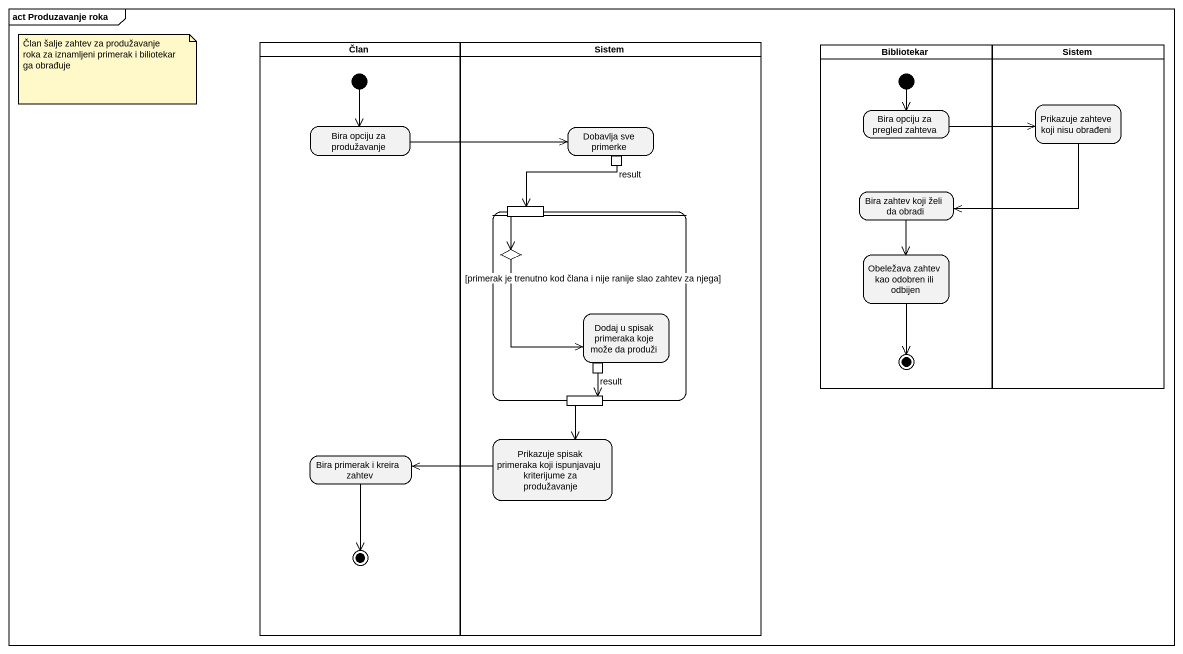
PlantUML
@startuml
mainframe act Produzavanje roka
hide empty description
state Član <<partition>> {
  state "Bira opciju za produžavanje" as Bira_opciju_za_produžavanje
  state "Bira primerak i kreira zahtev" as Bira_primerak_i_kreira
  [*] --> Bira_opciju_za_produžavanje
  Bira_primerak_i_kreira --> [*]
}
state Sistem <<partition>> {
  state "Dobavlja sve primerke" as Dobavlja_sve_primerke {
    state result <<outputPin>>
  }
  state " " as state1 {
    state pin1 <<inputPin>>
    state choice1 <<choice>>
    state "Dodaj u spisak primeraka koje može da produži" as Dodaj_u_spisak_primeraka {
      state "result" as result_2 <<outputPin>>
    }
    state pin2 <<inputPin>>
  }
  state "Prikazuje spisak primeraka koji ispunjavaju kriterijume za produžavanje" as Prikazuje_spisak_primeraka
}
state Bibliotekar <<partition>> {
  state "Bira opciju za pregled zahteva" as Bira_opciju_za_pregled
  state "Bira zahtev koji želi da obradi" as Bira_zahtev_koji_želi_da
  state "Obeležava zahtev kao odobren ili odbijen" as Obeležava_zahtev_kao
  [*] --> Bira_opciju_za_pregled
  Obeležava_zahtev_kao --> [*]
}
state "Sistem" as Sistem_2 <<partition>> {
  state "Prikazuje zahteve koji nisu obrađeni" as Prikazuje_zahteve_koji_nisu
}
Bira_opciju_za_produžavanje -right-> Dobavlja_sve_primerke
Bira_opciju_za_pregled -right-> Prikazuje_zahteve_koji_nisu
Prikazuje_zahteve_koji_nisu -left-> Bira_zahtev_koji_želi_da
result -left-> pin1
pin1 --> choice1
Bira_zahtev_koji_želi_da --> Obeležava_zahtev_kao
choice1 --> Dodaj_u_spisak_primeraka : [primerak je trenutno kod člana i nije ranije slao zahtev za njega]
pin2 --> Prikazuje_spisak_primeraka
result_2 --> pin2
Prikazuje_spisak_primeraka -left-> Bira_primerak_i_kreira
note as N1
  Član šalje zahtev za produžavanje roka za iznamljeni primerak i biliotekar ga obrađuje
end note
@enduml
